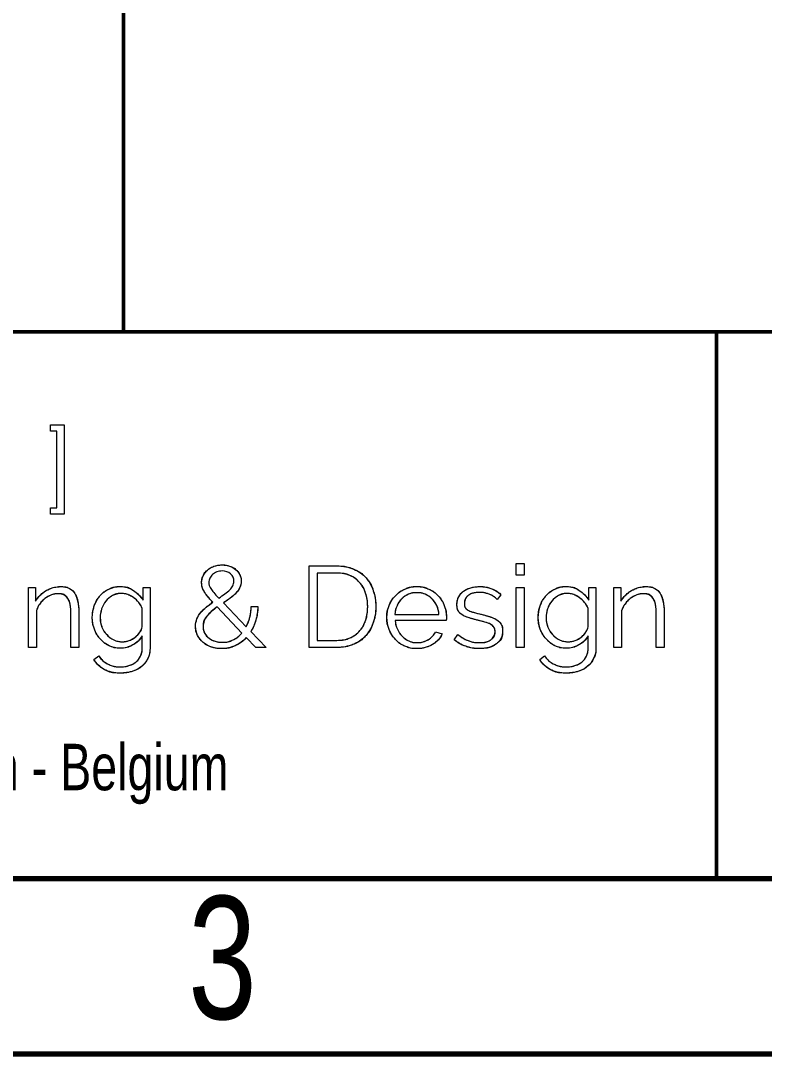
# Model space of a CAD drawing. Header units: millimetres. Extents: x 15 to 415, y 5 to 292.
# Drawn here: x 284.22 to 305.41, y 5 to 34.44 of the extents above; entities that cross this region are included whole.
import ezdxf

# ---------------------------------------------------------------- set-up
doc = ezdxf.new("R2010")
doc.units = ezdxf.units.MM
doc.layers.add('FORMAT', color=7, linetype='Continuous')
doc.styles.add('SLDTEXTSTYLE0', font='TXT', dxfattribs={"width": 0.75})

# ---------------------------------------------------------------- blocks, each defined once
blk = doc.blocks.new('logo tagline')
at = {"color": 250, "linetype": 'Continuous', "lineweight": 18, "true_color": 0x191924}
for p, q in [((1771.7, 810.1), (1771.7, 832)), ((1771.7, 832), (1817.5, 832)), ((1771.7, 810.1), (1771.7, 832)), ((1771.7, 832), (1817.5, 832)), ((1817.5, 832), (1817.5, 532)), ((1817.5, 832), (1817.5, 532)), ((1793.3, 810.1), (1771.7, 810.1)), ((1793.3, 810.1), (1771.7, 810.1)), ((1793.3, 553.9), (1793.3, 810.1)), ((1793.3, 553.9), (1793.3, 810.1)), ((1771.7, 532), (1771.7, 553.9)), ((1771.7, 553.9), (1793.3, 553.9)), ((1771.7, 532), (1771.7, 553.9)), ((1771.7, 553.9), (1793.3, 553.9)), ((1817.5, 532), (1771.7, 532)), ((1817.5, 532), (1771.7, 532)), ((2639.2, 85.8), (2639.2, 358.9)), ((2639.2, 358.9), (2731.5, 358.9)), ((2639.2, 85.8), (2639.2, 358.9)), ((2639.2, 358.9), (2731.5, 358.9)), ((3333.5, 328.1), (3333.5, 366.6)), ((3333.5, 366.6), (3359.7, 366.6)), ((3333.5, 328.1), (3333.5, 366.6)), ((3333.5, 366.6), (3359.7, 366.6)), ((3359.7, 366.6), (3359.7, 328.1)), ((3359.7, 366.6), (3359.7, 328.1)), ((2731.5, 335), (2665.7, 335)), ((2665.7, 335), (2665.7, 109.6)), ((2731.5, 335), (2665.7, 335)), ((2665.7, 335), (2665.7, 109.6)), ((3359.7, 328.1), (3333.5, 328.1)), ((3359.7, 328.1), (3333.5, 328.1)), ((1698.3, 85.8), (1698.3, 286.2)), ((1698.3, 286.2), (1722.1, 286.2)), ((1698.3, 85.8), (1698.3, 286.2)), ((1698.3, 286.2), (1722.1, 286.2)), ((1722.1, 286.2), (1722.1, 240.8)), ((1722.1, 286.2), (1722.1, 240.8)), ((2082.2, 244.3), (2082.2, 286.2)), ((2082.2, 286.2), (2105.6, 286.2)), ((2082.2, 244.3), (2082.2, 286.2)), ((2082.2, 286.2), (2105.6, 286.2)), ((2105.6, 286.2), (2105.6, 85)), ((2105.6, 286.2), (2105.6, 85)), ((3333.5, 85.8), (3333.5, 286.2)), ((3333.5, 286.2), (3359.7, 286.2)), ((3333.5, 85.8), (3333.5, 286.2)), ((3333.5, 286.2), (3359.7, 286.2)), ((3359.7, 286.2), (3359.7, 85.8)), ((3359.7, 286.2), (3359.7, 85.8)), ((3577, 244.3), (3577, 286.2)), ((3577, 286.2), (3600.4, 286.2)), ((3577, 244.3), (3577, 286.2)), ((3577, 286.2), (3600.4, 286.2)), ((3600.4, 286.2), (3600.4, 85)), ((3600.4, 286.2), (3600.4, 85)), ((3660.5, 85.8), (3660.5, 286.2)), ((3660.5, 286.2), (3684.3, 286.2)), ((3660.5, 85.8), (3660.5, 286.2)), ((3660.5, 286.2), (3684.3, 286.2)), ((3684.3, 286.2), (3684.3, 240.8)), ((3684.3, 286.2), (3684.3, 240.8)), ((3282, 262.3), (3269.3, 247)), ((3282, 262.3), (3269.3, 247)), ((1724.5, 208.5), (1724.5, 85.8)), ((1724.5, 208.5), (1724.5, 85.8)), ((2079.5, 154.6), (2079.5, 216.5)), ((2079.5, 154.6), (2079.5, 216.5)), ((2413.8, 134.2), (2331.1, 221.6)), ((2413.8, 134.2), (2331.1, 221.6)), ((2351.5, 235), (2428, 155)), ((2351.5, 235), (2428, 155)), ((2444.5, 222.7), (2466.9, 222.7)), ((2444.5, 222.7), (2466.9, 222.7)), ((3574.3, 154.6), (3574.3, 216.5)), ((3574.3, 154.6), (3574.3, 216.5)), ((3686.6, 208.5), (3686.6, 85.8)), ((3686.6, 208.5), (3686.6, 85.8)), ((1840.6, 85.8), (1840.6, 197.7)), ((1840.6, 85.8), (1840.6, 197.7)), ((1866.8, 203.1), (1866.8, 85.8)), ((1866.8, 203.1), (1866.8, 85.8)), ((2926.5, 196.6), (3074.2, 196.6)), ((2926.5, 196.6), (3074.2, 196.6)), ((3098.5, 176.6), (2927.3, 176.6)), ((3098.5, 176.6), (2927.3, 176.6)), ((3802.8, 85.8), (3802.8, 197.7)), ((3802.8, 85.8), (3802.8, 197.7)), ((3829, 203.1), (3829, 85.8)), ((3829, 203.1), (3829, 85.8)), ((2443.4, 138.9), (2494.6, 85.8)), ((2443.4, 138.9), (2494.6, 85.8)), ((2079.5, 85), (2079.5, 124.6)), ((2079.5, 85), (2079.5, 124.6)), ((2459.9, 85.8), (2428.4, 118.9)), ((2459.9, 85.8), (2428.4, 118.9)), ((2665.7, 109.6), (2731.5, 109.6)), ((2665.7, 109.6), (2731.5, 109.6)), ((3062.7, 138.1), (3085.4, 131.9)), ((3062.7, 138.1), (3085.4, 131.9)), ((3125.4, 111.9), (3137.3, 129.6)), ((3125.4, 111.9), (3137.3, 129.6)), ((3574.3, 85), (3574.3, 124.6)), ((3574.3, 85), (3574.3, 124.6)), ((1724.5, 85.8), (1698.3, 85.8)), ((1724.5, 85.8), (1698.3, 85.8)), ((1866.8, 85.8), (1840.6, 85.8)), ((1866.8, 85.8), (1840.6, 85.8)), ((2494.6, 85.8), (2459.9, 85.8)), ((2494.6, 85.8), (2459.9, 85.8)), ((2731.5, 85.8), (2639.2, 85.8)), ((2731.5, 85.8), (2639.2, 85.8)), ((3359.7, 85.8), (3333.5, 85.8)), ((3359.7, 85.8), (3333.5, 85.8)), ((3686.6, 85.8), (3660.5, 85.8)), ((3686.6, 85.8), (3660.5, 85.8)), ((3829, 85.8), (3802.8, 85.8)), ((3829, 85.8), (3802.8, 85.8)), ((1917.6, 45.4), (1933.7, 58.1)), ((1917.6, 45.4), (1933.7, 58.1)), ((3412.4, 45.4), (3428.5, 58.1)), ((3412.4, 45.4), (3428.5, 58.1))]:
    blk.add_line(p, q, dxfattribs=at)
for points in [[(2428.4, 118.9), (2417.6, 107.3), (2405.2, 98.3), (2391.1, 91.7), (2377, 85.2), (2361.7, 81.9), (2345.3, 81.9), (2333.2, 81.9), (2322, 83.7), (2311.5, 87.3), (2300.9, 90.9), (2291.8, 96), (2283.9, 102.5), (2276.1, 109), (2269.9, 116.9), (2265.3, 126), (2260.7, 135.1), (2258.3, 145.1), (2258.3, 156.2), (2258.3, 165.4), (2259.9, 173.8), (2263, 181.4), (2266.1, 188.9), (2270.3, 196), (2275.7, 202.5), (2281, 209.1), (2287.2, 215.2), (2294.1, 220.8), (2301.1, 226.4), (2308.3, 231.9), (2316, 237.3), (2309.1, 244.8), (2303.3, 251.4), (2298.6, 257.3), (2293.8, 263.2), (2289.9, 268.7), (2287, 273.7), (2284.1, 278.7), (2281.9, 283.5), (2280.7, 288.1), (2279.4, 292.7), (2278.7, 297.5), (2278.7, 302.3), (2278.7, 310.8), (2280.5, 318.7), (2283.9, 326), (2287.4, 333.3), (2292.2, 339.7), (2298.4, 345.1), (2304.5, 350.4), (2311.7, 354.7), (2320.1, 357.8), (2328.4, 360.8), (2337.5, 362.3), (2347.2, 362.3), (2356.2, 362.3), (2364.5, 361.1), (2372.2, 358.5), (2379.9, 355.9), (2386.6, 352.3), (2392.4, 347.5), (2398.2, 342.8), (2402.8, 337.1), (2406.1, 330.4), (2409.4, 323.8), (2411.1, 316.5), (2411.1, 308.5), (2411.1, 300.6), (2409.5, 293.2), (2406.3, 286.6), (2403.1, 279.9), (2398.7, 273.6), (2393.4, 267.7), (2388, 261.8), (2381.7, 256.3), (2374.5, 251), (2367.3, 245.7), (2359.6, 240.4), (2351.5, 235)], [(2298.4, 345.1), (2304.5, 350.4), (2311.7, 354.7), (2320.1, 357.8)], [(2320.1, 357.8), (2328.4, 360.8), (2337.5, 362.3), (2347.2, 362.3)], [(2347.2, 362.3), (2356.2, 362.3), (2364.5, 361.1), (2372.2, 358.5)], [(2372.2, 358.5), (2379.9, 355.9), (2386.6, 352.3), (2392.4, 347.5)], [(2392.4, 347.5), (2398.2, 342.8), (2402.8, 337.1), (2406.1, 330.4)], [(2731.5, 358.9), (2753.3, 358.9), (2772.4, 355.3), (2788.8, 348.1)], [(2731.5, 358.9), (2753.3, 358.9), (2772.4, 355.3), (2788.8, 348.1), (2805.2, 340.9), (2818.9, 331.2), (2829.8, 318.9), (2840.7, 306.6), (2848.8, 292.1), (2854.2, 275.6), (2859.6, 259.1), (2862.3, 241.5), (2862.3, 222.7), (2862.3, 202), (2859.2, 183.2), (2853.1, 166.4), (2846.9, 149.6), (2838.2, 135.2), (2826.9, 123.3), (2815.6, 111.3), (2801.9, 102.1), (2785.7, 95.6), (2769.6, 89.1), (2751.5, 85.8), (2731.5, 85.8)], [(2788.8, 348.1), (2805.2, 340.9), (2818.9, 331.2), (2829.8, 318.9)], [(2278.7, 302.3), (2278.7, 310.8), (2280.5, 318.7), (2283.9, 326)], [(2283.9, 326), (2287.4, 333.3), (2292.2, 339.7), (2298.4, 345.1)], [(2306.2, 318.1), (2304.1, 313.5), (2303, 308.5), (2303, 303.1)], [(2306.2, 318.1), (2304.1, 313.5), (2303, 308.5), (2303, 303.1)], [(2315.5, 330.4), (2311.5, 326.8), (2308.4, 322.7), (2306.2, 318.1)], [(2315.5, 330.4), (2311.5, 326.8), (2308.4, 322.7), (2306.2, 318.1)], [(2329.5, 338.9), (2324.1, 336.8), (2319.5, 334), (2315.5, 330.4)], [(2329.5, 338.9), (2324.1, 336.8), (2319.5, 334), (2315.5, 330.4)], [(2406.1, 330.4), (2409.4, 323.8), (2411.1, 316.5), (2411.1, 308.5)], [(2775.7, 326.8), (2762.9, 332.3), (2748.2, 335), (2731.5, 335)], [(2835.3, 222.7), (2835.3, 239.1), (2833, 254.2), (2828.4, 267.9), (2823.8, 281.6), (2817.1, 293.5), (2808.3, 303.5), (2799.4, 313.5), (2788.6, 321.3), (2775.7, 326.8), (2762.9, 332.3), (2748.2, 335), (2731.5, 335)], [(2808.3, 303.5), (2799.4, 313.5), (2788.6, 321.3), (2775.7, 326.8)], [(2829.8, 318.9), (2840.7, 306.6), (2848.8, 292.1), (2854.2, 275.6)], [(1722.1, 240.8), (1726.3, 248), (1731.3, 254.6), (1737.3, 260.6), (1743.3, 266.6), (1750.1, 271.8), (1757.5, 276.2), (1765, 280.5), (1772.9, 283.9), (1781.2, 286.2), (1789.5, 288.5), (1798.2, 289.7), (1807.2, 289.7), (1818.4, 289.7), (1827.9, 287.6), (1835.4, 283.5), (1843, 279.4), (1849.1, 273.6), (1853.7, 266.2), (1858.3, 258.8), (1861.7, 249.6), (1863.7, 238.9), (1865.8, 228.1), (1866.8, 216.2), (1866.8, 203.1)], [(1757.5, 276.2), (1765, 280.5), (1772.9, 283.9), (1781.2, 286.2)], [(1781.2, 286.2), (1789.5, 288.5), (1798.2, 289.7), (1807.2, 289.7)], [(1807.2, 289.7), (1818.4, 289.7), (1827.9, 287.6), (1835.4, 283.5)], [(1835.4, 283.5), (1843, 279.4), (1849.1, 273.6), (1853.7, 266.2)], [(2006, 83.1), (1992.2, 83.1), (1979.6, 86), (1968.2, 91.7), (1956.7, 97.5), (1946.8, 105.1), (1938.5, 114.6), (1930.2, 124.1), (1923.7, 135), (1919.1, 147.3), (1914.5, 159.6), (1912.2, 172.3), (1912.2, 185.4), (1912.2, 199.3), (1914.4, 212.5), (1918.9, 225.2), (1923.4, 237.9), (1929.7, 249), (1937.9, 258.5), (1946.2, 268), (1956, 275.6), (1967.4, 281.2), (1978.8, 286.8), (1991.4, 289.7), (2005.3, 289.7), (2022.4, 289.7), (2037.3, 285.4), (2049.9, 276.8), (2062.5, 268.2), (2073.2, 257.3), (2082.2, 244.3)], [(1937.9, 258.5), (1946.2, 268), (1956, 275.6), (1967.4, 281.2)], [(1967.4, 281.2), (1978.8, 286.8), (1991.4, 289.7), (2005.3, 289.7)], [(2005.3, 289.7), (2022.4, 289.7), (2037.3, 285.4), (2049.9, 276.8)], [(2280.7, 288.1), (2279.4, 292.7), (2278.7, 297.5), (2278.7, 302.3)], [(2287, 273.7), (2284.1, 278.7), (2281.9, 283.5), (2280.7, 288.1)], [(2303, 303.1), (2303, 300), (2303.4, 297), (2304.3, 293.9)], [(2303, 303.1), (2303, 300), (2303.4, 297), (2304.3, 293.9)], [(2304.3, 293.9), (2305.2, 290.8), (2306.9, 287.3), (2309.3, 283.3)], [(2304.3, 293.9), (2305.2, 290.8), (2306.9, 287.3), (2309.3, 283.3)], [(2309.3, 283.3), (2311.7, 279.3), (2315.1, 274.7), (2319.3, 269.5)], [(2309.3, 283.3), (2311.7, 279.3), (2315.1, 274.7), (2319.3, 269.5)], [(2356.6, 265.2), (2362.9, 269.7), (2368.3, 274.2), (2372.8, 278.7)], [(2356.6, 265.2), (2362.9, 269.7), (2368.3, 274.2), (2372.8, 278.7)], [(2372.8, 278.7), (2377.3, 283.2), (2380.7, 287.8), (2383.2, 292.5)], [(2372.8, 278.7), (2377.3, 283.2), (2380.7, 287.8), (2383.2, 292.5)], [(2406.3, 286.6), (2403.1, 279.9), (2398.7, 273.6), (2393.4, 267.7)], [(2411.1, 308.5), (2411.1, 300.6), (2409.5, 293.2), (2406.3, 286.6)], [(2828.4, 267.9), (2823.8, 281.6), (2817.1, 293.5), (2808.3, 303.5)], [(3000.4, 81.9), (2985.8, 81.9), (2972.3, 84.7), (2960, 90.2), (2947.7, 95.7), (2937, 103.3), (2928.1, 112.9), (2919.1, 122.5), (2912.1, 133.6), (2907.1, 146.2), (2902.1, 158.7), (2899.6, 172.2), (2899.6, 186.6), (2899.6, 200.6), (2902.1, 213.9), (2907.1, 226.4), (2912.1, 238.8), (2919.1, 249.7), (2928.1, 259.1), (2937, 268.4), (2947.6, 275.9), (2959.8, 281.4), (2972, 286.9), (2985.4, 289.7), (3000, 289.7), (3014.6, 289.7), (3028, 286.9), (3040.2, 281.4), (3052.4, 275.9), (3062.8, 268.4), (3071.6, 258.9), (3080.3, 249.4), (3087.1, 238.5), (3092, 226.2), (3096.8, 213.9), (3099.3, 200.8), (3099.3, 187), (3099.3, 184.9), (3099.2, 182.8), (3099, 180.8), (3098.9, 178.7), (3098.7, 177.3), (3098.5, 176.6)], [(2928.1, 259.1), (2937, 268.4), (2947.6, 275.9), (2959.8, 281.4)], [(2959.8, 281.4), (2972, 286.9), (2985.4, 289.7), (3000, 289.7)], [(3000, 289.7), (3014.6, 289.7), (3028, 286.9), (3040.2, 281.4)], [(3040.2, 281.4), (3052.4, 275.9), (3062.8, 268.4), (3071.6, 258.9)], [(3137.3, 129.6), (3148.6, 120.4), (3160.1, 113.5), (3171.7, 108.9), (3183.4, 104.2), (3195.9, 101.9), (3209.3, 101.9), (3225.4, 101.9), (3238.3, 105.2), (3247.9, 111.7), (3257.5, 118.3), (3262.3, 127.6), (3262.3, 139.6), (3262.3, 145.3), (3261, 149.9), (3258.5, 153.7), (3255.9, 157.4), (3252.1, 160.7), (3247.1, 163.5), (3242.1, 166.3), (3235.8, 168.8), (3228.3, 171), (3220.7, 173.2), (3212, 175.4), (3201.9, 177.7), (3190.4, 180.5), (3180.4, 183.4), (3171.9, 186.2), (3163.5, 189), (3156.5, 192.2), (3151, 195.8), (3145.4, 199.4), (3141.4, 203.8), (3138.7, 209.1), (3136, 214.3), (3134.6, 220.9), (3134.6, 228.9), (3134.6, 238.9), (3136.6, 247.7), (3140.6, 255.4), (3144.6, 263.1), (3149.9, 269.5), (3156.8, 274.5), (3163.5, 279.5), (3171.5, 283.2), (3180.6, 285.8), (3189.7, 288.4), (3199.4, 289.7), (3209.7, 289.7), (3225, 289.7), (3239, 287.1), (3251.6, 282.2), (3264.1, 277.2), (3274.3, 270.5), (3282, 262.3)], [(3156.8, 274.5), (3163.5, 279.5), (3171.5, 283.2), (3180.6, 285.8)], [(3180.6, 285.8), (3189.7, 288.4), (3199.4, 289.7), (3209.7, 289.7)], [(3209.7, 289.7), (3225, 289.7), (3239, 287.1), (3251.6, 282.2)], [(3251.6, 282.2), (3264.1, 277.2), (3274.3, 270.5), (3282, 262.3)], [(3500.8, 83.1), (3487, 83.1), (3474.4, 86), (3462.9, 91.7), (3451.5, 97.5), (3441.7, 105.1), (3433.3, 114.6), (3425, 124.1), (3418.5, 135), (3413.9, 147.3), (3409.3, 159.6), (3407, 172.3), (3407, 185.4), (3407, 199.3), (3409.2, 212.5), (3413.7, 225.2), (3418.2, 237.9), (3424.5, 249), (3432.8, 258.5), (3441, 268), (3450.8, 275.6), (3462.2, 281.2), (3473.6, 286.8), (3486.2, 289.7), (3500.1, 289.7), (3517.2, 289.7), (3532.1, 285.4), (3544.7, 276.8), (3557.3, 268.2), (3568, 257.3), (3577, 244.3)], [(3432.8, 258.5), (3441, 268), (3450.8, 275.6), (3462.2, 281.2)], [(3462.2, 281.2), (3473.6, 286.8), (3486.2, 289.7), (3500.1, 289.7)], [(3500.1, 289.7), (3517.2, 289.7), (3532.1, 285.4), (3544.7, 276.8)], [(3684.3, 240.8), (3688.4, 248), (3693.5, 254.6), (3699.5, 260.6), (3705.5, 266.6), (3712.3, 271.8), (3719.7, 276.2), (3727.2, 280.5), (3735, 283.9), (3743.4, 286.2), (3751.7, 288.5), (3760.4, 289.7), (3769.3, 289.7), (3780.6, 289.7), (3790, 287.6), (3797.6, 283.5), (3805.2, 279.4), (3811.2, 273.6), (3815.9, 266.2), (3820.5, 258.8), (3823.8, 249.6), (3825.9, 238.9), (3827.9, 228.1), (3829, 216.2), (3829, 203.1)], [(3719.7, 276.2), (3727.2, 280.5), (3735, 283.9), (3743.4, 286.2)], [(3743.4, 286.2), (3751.7, 288.5), (3760.4, 289.7), (3769.3, 289.7)], [(3769.3, 289.7), (3780.6, 289.7), (3790, 287.6), (3797.6, 283.5)], [(3797.6, 283.5), (3805.2, 279.4), (3811.2, 273.6), (3815.9, 266.2)], [(1722.1, 240.8), (1726.3, 248), (1731.3, 254.6), (1737.3, 260.6)], [(1840.6, 197.7), (1840.6, 221.6), (1837.2, 238.9), (1830.3, 249.6), (1823.3, 260.4), (1812.5, 265.8), (1797.9, 265.8), (1790.2, 265.8), (1782.5, 264.4), (1774.9, 261.6), (1767.1, 258.8), (1760, 254.8), (1753.3, 249.6), (1746.6, 244.5), (1740.8, 238.4), (1735.8, 231.4), (1730.8, 224.3), (1727, 216.7), (1724.5, 208.5)], [(1753.3, 249.6), (1746.6, 244.5), (1740.8, 238.4), (1735.8, 231.4)], [(1737.3, 260.6), (1743.3, 266.6), (1750.1, 271.8), (1757.5, 276.2)], [(1774.9, 261.6), (1767.1, 258.8), (1760, 254.8), (1753.3, 249.6)], [(1797.9, 265.8), (1790.2, 265.8), (1782.5, 264.4), (1774.9, 261.6)], [(1830.3, 249.6), (1823.3, 260.4), (1812.5, 265.8), (1797.9, 265.8)], [(1840.6, 197.7), (1840.6, 221.6), (1837.2, 238.9), (1830.3, 249.6)], [(1853.7, 266.2), (1858.3, 258.8), (1861.7, 249.6), (1863.7, 238.9)], [(1918.9, 225.2), (1923.4, 237.9), (1929.7, 249), (1937.9, 258.5)], [(2079.5, 216.5), (2076.7, 223.7), (2072.8, 230.4), (2067.8, 236.6), (2062.8, 242.7), (2057.2, 248), (2051, 252.3), (2044.9, 256.7), (2038.3, 260.2), (2031.2, 262.7), (2024.2, 265.3), (2017, 266.6), (2009.9, 266.6), (1998.6, 266.6), (1988.6, 264.2), (1979.9, 259.5), (1971.2, 254.7), (1963.7, 248.5), (1957.6, 240.8), (1951.4, 233.1), (1946.7, 224.4), (1943.5, 214.7), (1940.3, 204.9), (1938.7, 195), (1938.7, 185), (1938.7, 174.3), (1940.6, 164), (1944.5, 154.2), (1948.3, 144.5), (1953.6, 136), (1960.3, 128.7), (1966.9, 121.4), (1974.8, 115.6), (1983.9, 111.3), (1993, 107.1), (2002.8, 105), (2013.3, 105)], [(1979.9, 259.5), (1971.2, 254.7), (1963.7, 248.5), (1957.6, 240.8)], [(2009.9, 266.6), (1998.6, 266.6), (1988.6, 264.2), (1979.9, 259.5)], [(2031.2, 262.7), (2024.2, 265.3), (2017, 266.6), (2009.9, 266.6)], [(2051, 252.3), (2044.9, 256.7), (2038.3, 260.2), (2031.2, 262.7)], [(2049.9, 276.8), (2062.5, 268.2), (2073.2, 257.3), (2082.2, 244.3)], [(2067.8, 236.6), (2062.8, 242.7), (2057.2, 248), (2051, 252.3)], [(2298.6, 257.3), (2293.8, 263.2), (2289.9, 268.7), (2287, 273.7)], [(2316, 237.3), (2309.1, 244.8), (2303.3, 251.4), (2298.6, 257.3)], [(2319.3, 269.5), (2323.6, 264.2), (2329.1, 258), (2336.1, 250.8)], [(2319.3, 269.5), (2323.6, 264.2), (2329.1, 258), (2336.1, 250.8)], [(2336.1, 250.8), (2343.5, 255.9), (2350.4, 260.7), (2356.6, 265.2)], [(2336.1, 250.8), (2343.5, 255.9), (2350.4, 260.7), (2356.6, 265.2)], [(2374.5, 251), (2367.3, 245.7), (2359.6, 240.4), (2351.5, 235)], [(2393.4, 267.7), (2388, 261.8), (2381.7, 256.3), (2374.5, 251)], [(2835.3, 222.7), (2835.3, 239.1), (2833, 254.2), (2828.4, 267.9)], [(2854.2, 275.6), (2859.6, 259.1), (2862.3, 241.5), (2862.3, 222.7)], [(2907.1, 226.4), (2912.1, 238.8), (2919.1, 249.7), (2928.1, 259.1)], [(3074.2, 196.6), (3073.5, 207.3), (3071, 217.1), (3066.8, 226), (3062.5, 234.8), (3057.1, 242.5), (3050.6, 248.9), (3044, 255.3), (3036.4, 260.3), (3027.7, 263.9), (3019, 267.5), (3009.8, 269.3), (3000, 269.3), (2990.3, 269.3), (2981, 267.5), (2972.3, 263.9), (2963.6, 260.3), (2956, 255.3), (2949.4, 248.9), (2942.9, 242.5), (2937.6, 234.8), (2933.7, 225.8), (2929.7, 216.8), (2927.3, 207.1), (2926.5, 196.6)], [(2949.4, 248.9), (2942.9, 242.5), (2937.6, 234.8), (2933.7, 225.8)], [(2972.3, 263.9), (2963.6, 260.3), (2956, 255.3), (2949.4, 248.9)], [(3000, 269.3), (2990.3, 269.3), (2981, 267.5), (2972.3, 263.9)], [(3027.7, 263.9), (3019, 267.5), (3009.8, 269.3), (3000, 269.3)], [(3050.6, 248.9), (3044, 255.3), (3036.4, 260.3), (3027.7, 263.9)], [(3066.8, 226), (3062.5, 234.8), (3057.1, 242.5), (3050.6, 248.9)], [(3071.6, 258.9), (3080.3, 249.4), (3087.1, 238.5), (3092, 226.2)], [(3134.6, 228.9), (3134.6, 238.9), (3136.6, 247.7), (3140.6, 255.4)], [(3140.6, 255.4), (3144.6, 263.1), (3149.9, 269.5), (3156.8, 274.5)], [(3269.3, 247), (3261.8, 254.6), (3252.8, 260.4), (3242.1, 264.3), (3231.5, 268.1), (3220.4, 270), (3208.9, 270), (3201.9, 270), (3195.5, 269.3), (3189.6, 267.9), (3183.7, 266.5), (3178.5, 264.3), (3174, 261.2), (3169.6, 258.1), (3166, 254.2), (3163.5, 249.5), (3160.9, 244.7), (3159.6, 239.1), (3159.6, 232.7), (3159.6, 227.3), (3160.5, 223), (3162.3, 219.6), (3164.1, 216.3), (3167.1, 213.4), (3171.2, 211), (3175.3, 208.5), (3180.5, 206.3), (3186.8, 204.5), (3193, 202.5), (3200.6, 200.5), (3209.7, 198.5), (3222.5, 195.4), (3233.7, 192.3), (3243.5, 189.3), (3253.2, 186.2), (3261.4, 182.6), (3267.9, 178.5), (3274.5, 174.4), (3279.4, 169.4), (3282.7, 163.5), (3286, 157.6), (3287.7, 150.4), (3287.7, 142), (3287.7, 123.5), (3280.7, 108.9), (3266.6, 98.1), (3252.5, 87.3), (3233.5, 81.9), (3209.7, 81.9)], [(3163.5, 249.5), (3160.9, 244.7), (3159.6, 239.1), (3159.6, 232.7)], [(3174, 261.2), (3169.6, 258.1), (3166, 254.2), (3163.5, 249.5)], [(3189.6, 267.9), (3183.7, 266.5), (3178.5, 264.3), (3174, 261.2)], [(3208.9, 270), (3201.9, 270), (3195.5, 269.3), (3189.6, 267.9)], [(3242.1, 264.3), (3231.5, 268.1), (3220.4, 270), (3208.9, 270)], [(3269.3, 247), (3261.8, 254.6), (3252.8, 260.4), (3242.1, 264.3)], [(3413.7, 225.2), (3418.2, 237.9), (3424.5, 249), (3432.8, 258.5)], [(3574.3, 216.5), (3571.5, 223.7), (3567.6, 230.4), (3562.6, 236.6), (3557.6, 242.7), (3552, 248), (3545.8, 252.3), (3539.7, 256.7), (3533.1, 260.2), (3526, 262.7), (3519, 265.3), (3511.8, 266.6), (3504.7, 266.6), (3493.4, 266.6), (3483.4, 264.2), (3474.7, 259.5), (3466, 254.7), (3458.5, 248.5), (3452.4, 240.8), (3446.2, 233.1), (3441.5, 224.4), (3438.3, 214.7), (3435.1, 204.9), (3433.5, 195), (3433.5, 185), (3433.5, 174.3), (3435.4, 164), (3439.3, 154.2), (3443.1, 144.5), (3448.4, 136), (3455, 128.7), (3461.7, 121.4), (3469.6, 115.6), (3478.7, 111.3), (3487.8, 107.1), (3497.6, 105), (3508.2, 105)], [(3474.7, 259.5), (3466, 254.7), (3458.5, 248.5), (3452.4, 240.8)], [(3504.7, 266.6), (3493.4, 266.6), (3483.4, 264.2), (3474.7, 259.5)], [(3526, 262.7), (3519, 265.3), (3511.8, 266.6), (3504.7, 266.6)], [(3545.8, 252.3), (3539.7, 256.7), (3533.1, 260.2), (3526, 262.7)], [(3544.7, 276.8), (3557.3, 268.2), (3568, 257.3), (3577, 244.3)], [(3562.6, 236.6), (3557.6, 242.7), (3552, 248), (3545.8, 252.3)], [(3684.3, 240.8), (3688.4, 248), (3693.5, 254.6), (3699.5, 260.6)], [(3802.8, 197.7), (3802.8, 221.6), (3799.3, 238.9), (3792.4, 249.6), (3785.5, 260.4), (3774.7, 265.8), (3760.1, 265.8), (3752.4, 265.8), (3744.7, 264.4), (3737, 261.6), (3729.3, 258.8), (3722.1, 254.8), (3715.5, 249.6), (3708.8, 244.5), (3703, 238.4), (3698, 231.4), (3693, 224.3), (3689.2, 216.7), (3686.6, 208.5)], [(3715.5, 249.6), (3708.8, 244.5), (3703, 238.4), (3698, 231.4)], [(3699.5, 260.6), (3705.5, 266.6), (3712.3, 271.8), (3719.7, 276.2)], [(3737, 261.6), (3729.3, 258.8), (3722.1, 254.8), (3715.5, 249.6)], [(3760.1, 265.8), (3752.4, 265.8), (3744.7, 264.4), (3737, 261.6)], [(3792.4, 249.6), (3785.5, 260.4), (3774.7, 265.8), (3760.1, 265.8)], [(3802.8, 197.7), (3802.8, 221.6), (3799.3, 238.9), (3792.4, 249.6)], [(3815.9, 266.2), (3820.5, 258.8), (3823.8, 249.6), (3825.9, 238.9)], [(1735.8, 231.4), (1730.8, 224.3), (1727, 216.7), (1724.5, 208.5)], [(1863.7, 238.9), (1865.8, 228.1), (1866.8, 216.2), (1866.8, 203.1)], [(1912.2, 185.4), (1912.2, 199.3), (1914.4, 212.5), (1918.9, 225.2)], [(1943.5, 214.7), (1940.3, 204.9), (1938.7, 195), (1938.7, 185)], [(1957.6, 240.8), (1951.4, 233.1), (1946.7, 224.4), (1943.5, 214.7)], [(2079.5, 216.5), (2076.7, 223.7), (2072.8, 230.4), (2067.8, 236.6)], [(2275.7, 202.5), (2281, 209.1), (2287.2, 215.2), (2294.1, 220.8)], [(2331.1, 221.6), (2317.5, 212.1), (2306.2, 202.1), (2297.2, 191.8), (2288.2, 181.4), (2283.7, 169.2), (2283.7, 155.4), (2283.7, 146.9), (2285.6, 139.5), (2289.3, 132.9), (2293, 126.4), (2297.9, 120.8), (2303.9, 116.4), (2310, 111.9), (2316.8, 108.5), (2324.5, 106.4), (2332.2, 104.2), (2340, 103.1), (2348, 103.1)], [(2294.1, 220.8), (2301.1, 226.4), (2308.3, 231.9), (2316, 237.3)], [(2331.1, 221.6), (2317.5, 212.1), (2306.2, 202.1), (2297.2, 191.8)], [(2428, 155), (2433.1, 164.8), (2437.2, 175.3), (2440.1, 186.8), (2443.1, 198.2), (2444.5, 210.1), (2444.5, 222.7)], [(2440.1, 186.8), (2443.1, 198.2), (2444.5, 210.1), (2444.5, 222.7)], [(2466.9, 222.7), (2466.6, 206.8), (2464.5, 191.8), (2460.5, 177.7), (2456.5, 163.6), (2450.8, 150.7), (2443.4, 138.9)], [(2466.9, 222.7), (2466.6, 206.8), (2464.5, 191.8), (2460.5, 177.7)], [(2731.5, 109.6), (2748.4, 109.6), (2763.4, 112.5), (2776.3, 118.3), (2789.3, 124), (2800.1, 132), (2808.8, 142.1), (2817.5, 152.3), (2824.1, 164.2), (2828.7, 177.9), (2833.1, 191.6), (2835.3, 206.6), (2835.3, 222.7)], [(2828.7, 177.9), (2833.1, 191.6), (2835.3, 206.6), (2835.3, 222.7)], [(2862.3, 222.7), (2862.3, 202), (2859.2, 183.2), (2853.1, 166.4)], [(2899.6, 186.6), (2899.6, 200.6), (2902.1, 213.9), (2907.1, 226.4)], [(2933.7, 225.8), (2929.7, 216.8), (2927.3, 207.1), (2926.5, 196.6)], [(3074.2, 196.6), (3073.5, 207.3), (3071, 217.1), (3066.8, 226)], [(3092, 226.2), (3096.8, 213.9), (3099.3, 200.8), (3099.3, 187)], [(3138.7, 209.1), (3136, 214.3), (3134.6, 220.9), (3134.6, 228.9)], [(3151, 195.8), (3145.4, 199.4), (3141.4, 203.8), (3138.7, 209.1)], [(3159.6, 232.7), (3159.6, 227.3), (3160.5, 223), (3162.3, 219.6)], [(3162.3, 219.6), (3164.1, 216.3), (3167.1, 213.4), (3171.2, 211)], [(3171.2, 211), (3175.3, 208.5), (3180.5, 206.3), (3186.8, 204.5)], [(3407, 185.4), (3407, 199.3), (3409.2, 212.5), (3413.7, 225.2)], [(3438.3, 214.7), (3435.1, 204.9), (3433.5, 195), (3433.5, 185)], [(3452.4, 240.8), (3446.2, 233.1), (3441.5, 224.4), (3438.3, 214.7)], [(3574.3, 216.5), (3571.5, 223.7), (3567.6, 230.4), (3562.6, 236.6)], [(3698, 231.4), (3693, 224.3), (3689.2, 216.7), (3686.6, 208.5)], [(3825.9, 238.9), (3827.9, 228.1), (3829, 216.2), (3829, 203.1)], [(1919.1, 147.3), (1914.5, 159.6), (1912.2, 172.3), (1912.2, 185.4)], [(1938.7, 185), (1938.7, 174.3), (1940.6, 164), (1944.5, 154.2)], [(2258.3, 156.2), (2258.3, 165.4), (2259.9, 173.8), (2263, 181.4)], [(2263, 181.4), (2266.1, 188.9), (2270.3, 196), (2275.7, 202.5)], [(2297.2, 191.8), (2288.2, 181.4), (2283.7, 169.2), (2283.7, 155.4)], [(2428, 155), (2433.1, 164.8), (2437.2, 175.3), (2440.1, 186.8)], [(2460.5, 177.7), (2456.5, 163.6), (2450.8, 150.7), (2443.4, 138.9)], [(2808.8, 142.1), (2817.5, 152.3), (2824.1, 164.2), (2828.7, 177.9)], [(2907.1, 146.2), (2902.1, 158.7), (2899.6, 172.2), (2899.6, 186.6)], [(2927.3, 176.6), (2928.1, 165.8), (2930.6, 155.8), (2934.8, 146.8)], [(2927.3, 176.6), (2928.1, 165.8), (2930.6, 155.8), (2934.8, 146.8), (2939, 137.6), (2944.4, 129.8), (2950.9, 123.1), (2957.5, 116.4), (2965.1, 111.2), (2973.6, 107.5), (2982.2, 103.8), (2991.4, 101.9), (3001.1, 101.9), (3007.8, 101.9), (3014.4, 102.8), (3020.8, 104.6), (3027.2, 106.4), (3033.1, 108.9), (3038.4, 111.9), (3043.9, 115), (3048.7, 118.8), (3052.9, 123.3), (3057.1, 127.8), (3060.4, 132.7), (3062.7, 138.1)], [(3099, 180.8), (3098.9, 178.7), (3098.7, 177.3), (3098.5, 176.6)], [(3099.3, 187), (3099.3, 184.9), (3099.2, 182.8), (3099, 180.8)], [(3171.9, 186.2), (3163.5, 189), (3156.5, 192.2), (3151, 195.8)], [(3201.9, 177.7), (3190.4, 180.5), (3180.4, 183.4), (3171.9, 186.2)], [(3186.8, 204.5), (3193, 202.5), (3200.6, 200.5), (3209.7, 198.5)], [(3228.3, 171), (3220.7, 173.2), (3212, 175.4), (3201.9, 177.7)], [(3209.7, 198.5), (3222.5, 195.4), (3233.7, 192.3), (3243.5, 189.3)], [(3243.5, 189.3), (3253.2, 186.2), (3261.4, 182.6), (3267.9, 178.5)], [(3267.9, 178.5), (3274.5, 174.4), (3279.4, 169.4), (3282.7, 163.5)], [(3413.9, 147.3), (3409.3, 159.6), (3407, 172.3), (3407, 185.4)], [(3433.5, 185), (3433.5, 174.3), (3435.4, 164), (3439.3, 154.2)], [(1938.5, 114.6), (1930.2, 124.1), (1923.7, 135), (1919.1, 147.3)], [(1944.5, 154.2), (1948.3, 144.5), (1953.6, 136), (1960.3, 128.7)], [(2013.3, 105), (2021, 105), (2028.6, 106.4), (2036, 109.2), (2043.5, 112.1), (2050.2, 115.8), (2056.2, 120.6), (2062.3, 125.3), (2067.3, 130.6), (2071.4, 136.6), (2075.5, 142.5), (2078.2, 148.5), (2079.5, 154.6)], [(2071.4, 136.6), (2075.5, 142.5), (2078.2, 148.5), (2079.5, 154.6)], [(2265.3, 126), (2260.7, 135.1), (2258.3, 145.1), (2258.3, 156.2)], [(2283.7, 155.4), (2283.7, 146.9), (2285.6, 139.5), (2289.3, 132.9)], [(2776.3, 118.3), (2789.3, 124), (2800.1, 132), (2808.8, 142.1)], [(2853.1, 166.4), (2846.9, 149.6), (2838.2, 135.2), (2826.9, 123.3)], [(2928.1, 112.9), (2919.1, 122.5), (2912.1, 133.6), (2907.1, 146.2)], [(2934.8, 146.8), (2939, 137.6), (2944.4, 129.8), (2950.9, 123.1)], [(3247.1, 163.5), (3242.1, 166.3), (3235.8, 168.8), (3228.3, 171)], [(3258.5, 153.7), (3255.9, 157.4), (3252.1, 160.7), (3247.1, 163.5)], [(3247.9, 111.7), (3257.5, 118.3), (3262.3, 127.6), (3262.3, 139.6)], [(3262.3, 139.6), (3262.3, 145.3), (3261, 149.9), (3258.5, 153.7)], [(3287.7, 142), (3287.7, 123.5), (3280.7, 108.9), (3266.6, 98.1)], [(3282.7, 163.5), (3286, 157.6), (3287.7, 150.4), (3287.7, 142)], [(3433.3, 114.6), (3425, 124.1), (3418.5, 135), (3413.9, 147.3)], [(3439.3, 154.2), (3443.1, 144.5), (3448.4, 136), (3455, 128.7)], [(3508.2, 105), (3515.8, 105), (3523.4, 106.4), (3530.8, 109.2), (3538.3, 112.1), (3545, 115.8), (3551, 120.6), (3557.1, 125.3), (3562.1, 130.6), (3566.2, 136.6), (3570.3, 142.5), (3573, 148.5), (3574.3, 154.6)], [(3566.2, 136.6), (3570.3, 142.5), (3573, 148.5), (3574.3, 154.6)], [(1968.2, 91.7), (1956.7, 97.5), (1946.8, 105.1), (1938.5, 114.6)], [(1960.3, 128.7), (1966.9, 121.4), (1974.8, 115.6), (1983.9, 111.3)], [(1983.9, 111.3), (1993, 107.1), (2002.8, 105), (2013.3, 105)], [(2079.5, 124.6), (2071.5, 111.8), (2060.9, 101.7), (2047.8, 94.2), (2034.6, 86.8), (2020.6, 83.1), (2006, 83.1)], [(2013.3, 105), (2021, 105), (2028.6, 106.4), (2036, 109.2)], [(2036, 109.2), (2043.5, 112.1), (2050.2, 115.8), (2056.2, 120.6)], [(2079.5, 124.6), (2071.5, 111.8), (2060.9, 101.7), (2047.8, 94.2)], [(2056.2, 120.6), (2062.3, 125.3), (2067.3, 130.6), (2071.4, 136.6)], [(2283.9, 102.5), (2276.1, 109), (2269.9, 116.9), (2265.3, 126)], [(2289.3, 132.9), (2293, 126.4), (2297.9, 120.8), (2303.9, 116.4)], [(2303.9, 116.4), (2310, 111.9), (2316.8, 108.5), (2324.5, 106.4)], [(2324.5, 106.4), (2332.2, 104.2), (2340, 103.1), (2348, 103.1)], [(2348, 103.1), (2361.1, 103.1), (2373.2, 105.8), (2384.3, 111.3), (2395.5, 116.9), (2405.3, 124.5), (2413.8, 134.2)], [(2348, 103.1), (2361.1, 103.1), (2373.2, 105.8), (2384.3, 111.3)], [(2384.3, 111.3), (2395.5, 116.9), (2405.3, 124.5), (2413.8, 134.2)], [(2428.4, 118.9), (2417.6, 107.3), (2405.2, 98.3), (2391.1, 91.7)], [(2731.5, 109.6), (2748.4, 109.6), (2763.4, 112.5), (2776.3, 118.3)], [(2826.9, 123.3), (2815.6, 111.3), (2801.9, 102.1), (2785.7, 95.6)], [(2960, 90.2), (2947.7, 95.7), (2937, 103.3), (2928.1, 112.9)], [(2950.9, 123.1), (2957.5, 116.4), (2965.1, 111.2), (2973.6, 107.5)], [(2973.6, 107.5), (2982.2, 103.8), (2991.4, 101.9), (3001.1, 101.9)], [(3085.4, 131.9), (3082.3, 124.5), (3078, 117.7), (3072.3, 111.7), (3066.7, 105.7), (3060.1, 100.5), (3052.7, 96), (3045.3, 91.5), (3037.1, 88), (3028.1, 85.6), (3019.1, 83.1), (3009.9, 81.9), (3000.4, 81.9)], [(3001.1, 101.9), (3007.8, 101.9), (3014.4, 102.8), (3020.8, 104.6)], [(3020.8, 104.6), (3027.2, 106.4), (3033.1, 108.9), (3038.4, 111.9)], [(3038.4, 111.9), (3043.9, 115), (3048.7, 118.8), (3052.9, 123.3)], [(3072.3, 111.7), (3066.7, 105.7), (3060.1, 100.5), (3052.7, 96)], [(3052.9, 123.3), (3057.1, 127.8), (3060.4, 132.7), (3062.7, 138.1)], [(3085.4, 131.9), (3082.3, 124.5), (3078, 117.7), (3072.3, 111.7)], [(3163.9, 89.6), (3149, 94.8), (3136.2, 102.2), (3125.4, 111.9)], [(3209.7, 81.9), (3194, 81.9), (3178.7, 84.5), (3163.9, 89.6), (3149, 94.8), (3136.2, 102.2), (3125.4, 111.9)], [(3137.3, 129.6), (3148.6, 120.4), (3160.1, 113.5), (3171.7, 108.9)], [(3171.7, 108.9), (3183.4, 104.2), (3195.9, 101.9), (3209.3, 101.9)], [(3209.3, 101.9), (3225.4, 101.9), (3238.3, 105.2), (3247.9, 111.7)], [(3462.9, 91.7), (3451.5, 97.5), (3441.7, 105.1), (3433.3, 114.6)], [(3455, 128.7), (3461.7, 121.4), (3469.6, 115.6), (3478.7, 111.3)], [(3478.7, 111.3), (3487.8, 107.1), (3497.6, 105), (3508.2, 105)], [(3574.3, 124.6), (3566.3, 111.8), (3555.8, 101.7), (3542.6, 94.2), (3529.4, 86.8), (3515.4, 83.1), (3500.8, 83.1)], [(3508.2, 105), (3515.8, 105), (3523.4, 106.4), (3530.8, 109.2)], [(3530.8, 109.2), (3538.3, 112.1), (3545, 115.8), (3551, 120.6)], [(3574.3, 124.6), (3566.3, 111.8), (3555.8, 101.7), (3542.6, 94.2)], [(3551, 120.6), (3557.1, 125.3), (3562.1, 130.6), (3566.2, 136.6)], [(2105.6, 85), (2105.6, 71.1), (2103, 58.9), (2097.8, 48.3), (2092.5, 37.7), (2085.5, 28.7), (2076.6, 21.5), (2067.8, 14.4), (2057.3, 9), (2045.3, 5.4), (2033.2, 1.8), (2020.5, 0), (2007.2, 0), (1984.4, 0), (1965.9, 4.1), (1951.8, 12.3), (1937.7, 20.5), (1926.3, 31.5), (1917.6, 45.4)], [(1933.7, 58.1), (1941.6, 45.2), (1952.2, 35.8), (1965.3, 29.8), (1978.3, 23.8), (1992.3, 20.8), (2007.2, 20.8), (2016.9, 20.8), (2026.2, 22.1), (2035.1, 24.8), (2043.9, 27.5), (2051.6, 31.5), (2058.1, 36.7), (2064.7, 42), (2069.9, 48.7), (2073.7, 56.7), (2077.6, 64.8), (2079.5, 74.2), (2079.5, 85)], [(2006, 83.1), (1992.2, 83.1), (1979.6, 86), (1968.2, 91.7)], [(2047.8, 94.2), (2034.6, 86.8), (2020.6, 83.1), (2006, 83.1)], [(2073.7, 56.7), (2077.6, 64.8), (2079.5, 74.2), (2079.5, 85)], [(2105.6, 85), (2105.6, 71.1), (2103, 58.9), (2097.8, 48.3)], [(2311.5, 87.3), (2300.9, 90.9), (2291.8, 96), (2283.9, 102.5)], [(2345.3, 81.9), (2333.2, 81.9), (2322, 83.7), (2311.5, 87.3)], [(2391.1, 91.7), (2377, 85.2), (2361.7, 81.9), (2345.3, 81.9)], [(2785.7, 95.6), (2769.6, 89.1), (2751.5, 85.8), (2731.5, 85.8)], [(3000.4, 81.9), (2985.8, 81.9), (2972.3, 84.7), (2960, 90.2)], [(3028.1, 85.6), (3019.1, 83.1), (3009.9, 81.9), (3000.4, 81.9)], [(3052.7, 96), (3045.3, 91.5), (3037.1, 88), (3028.1, 85.6)], [(3209.7, 81.9), (3194, 81.9), (3178.7, 84.5), (3163.9, 89.6)], [(3266.6, 98.1), (3252.5, 87.3), (3233.5, 81.9), (3209.7, 81.9)], [(3600.4, 85), (3600.4, 71.1), (3597.8, 58.9), (3592.6, 48.3), (3587.3, 37.7), (3580.3, 28.7), (3571.4, 21.5), (3562.6, 14.4), (3552.1, 9), (3540.1, 5.4), (3528, 1.8), (3515.3, 0), (3502, 0), (3479.2, 0), (3460.7, 4.1), (3446.6, 12.3), (3432.5, 20.5), (3421.1, 31.5), (3412.4, 45.4)], [(3428.5, 58.1), (3436.5, 45.2), (3447, 35.8), (3460.1, 29.8), (3473.1, 23.8), (3487.1, 20.8), (3502, 20.8), (3511.7, 20.8), (3521, 22.1), (3529.9, 24.8), (3538.7, 27.5), (3546.4, 31.5), (3553, 36.7), (3559.5, 42), (3564.7, 48.7), (3568.6, 56.7), (3572.4, 64.8), (3574.3, 74.2), (3574.3, 85)], [(3500.8, 83.1), (3487, 83.1), (3474.4, 86), (3462.9, 91.7)], [(3542.6, 94.2), (3529.4, 86.8), (3515.4, 83.1), (3500.8, 83.1)], [(3568.6, 56.7), (3572.4, 64.8), (3574.3, 74.2), (3574.3, 85)], [(3600.4, 85), (3600.4, 71.1), (3597.8, 58.9), (3592.6, 48.3)], [(1951.8, 12.3), (1937.7, 20.5), (1926.3, 31.5), (1917.6, 45.4)], [(1933.7, 58.1), (1941.6, 45.2), (1952.2, 35.8), (1965.3, 29.8)], [(2035.1, 24.8), (2043.9, 27.5), (2051.6, 31.5), (2058.1, 36.7)], [(2058.1, 36.7), (2064.7, 42), (2069.9, 48.7), (2073.7, 56.7)], [(2097.8, 48.3), (2092.5, 37.7), (2085.5, 28.7), (2076.6, 21.5)], [(3446.6, 12.3), (3432.5, 20.5), (3421.1, 31.5), (3412.4, 45.4)], [(3428.5, 58.1), (3436.5, 45.2), (3447, 35.8), (3460.1, 29.8)], [(3529.9, 24.8), (3538.7, 27.5), (3546.4, 31.5), (3553, 36.7)], [(3553, 36.7), (3559.5, 42), (3564.7, 48.7), (3568.6, 56.7)], [(3592.6, 48.3), (3587.3, 37.7), (3580.3, 28.7), (3571.4, 21.5)], [(2007.2, 0), (1984.4, 0), (1965.9, 4.1), (1951.8, 12.3)], [(1965.3, 29.8), (1978.3, 23.8), (1992.3, 20.8), (2007.2, 20.8)], [(2007.2, 20.8), (2016.9, 20.8), (2026.2, 22.1), (2035.1, 24.8)], [(2045.3, 5.4), (2033.2, 1.8), (2020.5, 0), (2007.2, 0)], [(2076.6, 21.5), (2067.8, 14.4), (2057.3, 9), (2045.3, 5.4)], [(3502, 0), (3479.2, 0), (3460.7, 4.1), (3446.6, 12.3)], [(3460.1, 29.8), (3473.1, 23.8), (3487.1, 20.8), (3502, 20.8)], [(3502, 20.8), (3511.7, 20.8), (3521, 22.1), (3529.9, 24.8)], [(3540.1, 5.4), (3528, 1.8), (3515.3, 0), (3502, 0)], [(3571.4, 21.5), (3562.6, 14.4), (3552.1, 9), (3540.1, 5.4)]]:
    blk.add_open_spline(points, degree=3, dxfattribs=at)
for points, knots in [([(2375.7, 332.4), (2368.2, 338.8), (2358.8, 342), (2347.2, 342), (2340.8, 342), (2334.9, 340.9), (2329.5, 338.9)], [9, 9, 9, 9, 10, 10, 10, 11, 11, 11, 11]), ([(2375.7, 332.4), (2368.2, 338.8), (2358.8, 342), (2347.2, 342), (2340.8, 342), (2334.9, 340.9), (2329.5, 338.9)], [9, 9, 9, 9, 10, 10, 10, 11, 11, 11, 11]), ([(2383.2, 292.5), (2385.6, 297.3), (2386.8, 302.3), (2386.8, 307.7), (2386.8, 317.7), (2383.1, 325.9), (2375.7, 332.4)], [7, 7, 7, 7, 8, 8, 8, 9, 9, 9, 9]), ([(2383.2, 292.5), (2385.6, 297.3), (2386.8, 302.3), (2386.8, 307.7), (2386.8, 317.7), (2383.1, 325.9), (2375.7, 332.4)], [7, 7, 7, 7, 8, 8, 8, 9, 9, 9, 9])]:
    blk.add_open_spline(points, degree=3, knots=knots, dxfattribs=at)
blk = doc.blocks.new('Block6')
at = {"color": 7, "linetype": 'Continuous', "xscale": 0.0085, "yscale": 0.0085, "zscale": 0.0085}
blk.add_blockref('logo tagline', (269.009, 15.63), dxfattribs=at)

msp = doc.modelspace()

# ---------------------------------------------------------------- linework, layer by layer
at = {"color": 7, "linetype": 'Continuous', "lineweight": 50}
for p, q in [((287.143, 25.574), (287.143, 46.541)), ((304.04, 25.574), (229.923, 25.574)), ((304.04, 25.574), (304.04, 10)), ((410, 25.574), (304.04, 25.574))]:
    msp.add_line(p, q, dxfattribs=at)
at = {"color": 7, "linetype": 'Continuous', "lineweight": 70}
for p, q in [((410, 10), (20, 10)), ((415, 5), (15, 5))]:
    msp.add_line(p, q, dxfattribs=at)

# ---------------------------------------------------------------- block references
at = {"color": 7, "linetype": 'Continuous'}
msp.add_blockref('Block6', (0.995, 0.228), dxfattribs=at)

# ---------------------------------------------------------------- texts
at = {"color": 7, "linetype": 'Continuous', "lineweight": 0, "insert": (289.965, 9.506), "char_height": 3.5, "attachment_point": 2, "style": 'SLDTEXTSTYLE0'}
msp.add_mtext('3', dxfattribs=at)
at = {"layer": 'FORMAT', "insert": (267.531, 13.843), "char_height": 1.32292, "attachment_point": 2, "style": 'SLDTEXTSTYLE0'}
msp.add_mtext('COMATE BVBA -Karel van Lotharingenstraat 4/301 - 3000 Leuven - Belgium', dxfattribs=at)

doc.saveas('drawing.dxf')
